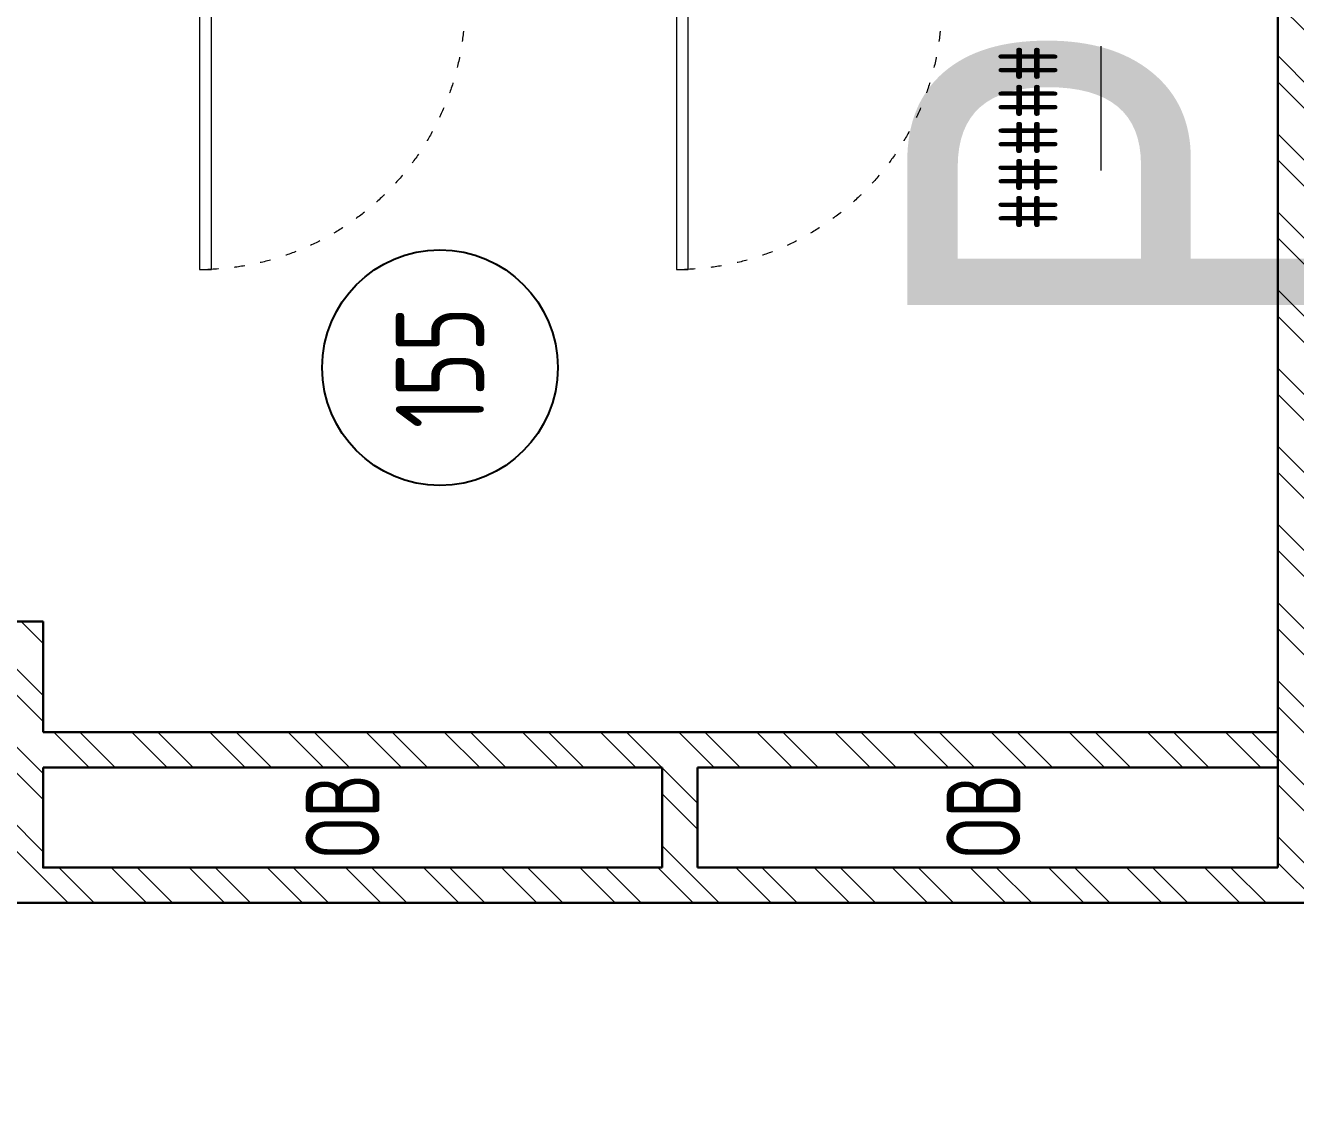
# Model space of a CAD drawing. Header units: millimetres. Extents: x -136099598 to 11807193, y 0 to 779331.
# Drawn here: x -136092490 to -136088178, y 221073 to 224717 of the extents above; entities that cross this region are included whole.
import ezdxf
from ezdxf import colors
from ezdxf.entities.mleader import LeaderData, LeaderLine
from ezdxf.enums import TextEntityAlignment as Align
from ezdxf.math import Vec2, Vec3

# ---------------------------------------------------------------- set-up
doc = ezdxf.new("R2018")
doc.units = ezdxf.units.MM
doc.header["$MEASUREMENT"] = 0
doc.linetypes.add('ACAD_ISO03W100', pattern=[30, 12, -18])
doc.layers.get('0').update_dxf_attribs({"color": 250, "lineweight": 9})
for name, color, linetype, lineweight in [('АР_Двери', 5, 'Continuous', 18), ('АР_Маркер экспликации', 239, 'Continuous', 13), ('АР_Номер помещения', 1, 'Continuous', 25), ('АР_Отметки', 250, 'Continuous', 15), ('АР_Перегородки кирпич', 244, 'Continuous', 30), ('АР_Перегородки_кирпич_Штрих', 244, 'Continuous', 5), ('АР_Помещения_площадь', 19, 'Continuous', 9)]:
    doc.layers.add(name, color=color, linetype=linetype, lineweight=lineweight)
doc.layers.add('АР_Названия помещений', color=124, linetype='Continuous', lineweight=5, plot=False)
doc.layers.add('АР_Отверстия', color=251, linetype='Continuous')
doc.styles.add('ICOCPEUR', font='isocpeur.ttf')
doc.styles.add('ISOCPEUR', font='isocpeur.ttf', dxfattribs={"width": 0.7})
doc.styles.get("Standard").update_dxf_attribs({"font": 'isocpeur.ttf'})

# ---------------------------------------------------------------- blocks, each defined once
blk = doc.blocks.new('*U7')
for points in [[(-55, -80), (-55, 0), (-115, 0), (-115, -40), (-100, -40), (-100, -80), (-55, -80)], [(0, 0), (0, -80), (-55, -80), (-55, 0), (0, 0)], [(-1100, -1.70530256582424e-13), (-1100, -80.00000000000017), (-1045, -80.00000000000017), (-1045, -1.70530256582424e-13), (-1100, -1.70530256582424e-13)], [(-1045, -80.00000000000017), (-1045, -1.70530256582424e-13), (-985, -1.70530256582424e-13), (-985, -40.00000000000017), (-1000, -40.00000000000017), (-1000, -80.00000000000017), (-1045, -80.00000000000017)]]:
    blk.add_lwpolyline(points)
blk.add_lwpolyline([(-100, -80), (-99.99999999999986, -980), (-139.9999999999999, -980), (-140, -80)], close=True)
at = {"linetype": 'ACAD_ISO03W100', "ltscale": 3}
blk.add_arc((-100, -80), 900.0000000000002, 180, 270, dxfattribs=at)
blk = doc.blocks.new('_DotSmall')
at = {"color": 0, "linetype": 'ByBlock', "const_width": 0.5}
blk.add_lwpolyline([(-0.0625, 0, 1), (0.0625, 0, 1)], format="xyb", close=True, dxfattribs=at)
blk = doc.blocks.new('*U48')
at = {"layer": 'АР_Номер помещения', "color": 7}
blk.add_circle((-225.8023141962801, -1892.305244860267), 400, dxfattribs=at)
at = {"layer": 'АР_Помещения_площадь', "color": 7}
blk.add_line((865.4307961315785, -4135.546756161373), (443.0824397500846, -4135.546756161373), dxfattribs=at)
at = {"color": 7, "style": 'ISOCPEUR', "width": 0.7, "flags": 1}
blk.add_attdef('КАТЕГОРИЯ', (-499.1655280450395, -2092.186355050572), '', height=250, dxfattribs=at)
at = {"layer": 'АР_Номер помещения', "color": 7, "style": 'ISOCPEUR', "width": 0.7}
blk.add_attdef('НОМЕР_ПОМЕЩЕНИЯ', text='', height=300, dxfattribs=at).set_placement((-225.8023141991905, -1892.305244860267), align=Align.MIDDLE_CENTER)
at = {"layer": 'АР_Помещения_площадь', "color": 7, "lineweight": 30, "width": 0.7, "flags": 104}
blk.add_attdef('ИМЯ_ПОМЕЩЕНИЯ', text='', height=100, dxfattribs=at).set_placement((157.6277002443094, 1217.141369806137), align=Align.MIDDLE_CENTER)
at = {"layer": 'АР_Помещения_площадь', "color": 7, "style": 'ISOCPEUR', "width": 0.7}
blk.add_attdef('ПЛОЩАДЬ_ПОМЕЩЕНИЯ', text='', height=200, dxfattribs=at).set_placement((870.3169541047641, -3889.041226194024), align=Align.MIDDLE_RIGHT)
blk = doc.blocks.new('A$C13decc58')
at = {"layer": 'АР_Перегородки_кирпич_Штрих', "ltscale": 100}
h = blk.add_hatch(dxfattribs=at)
h.set_pattern_fill('ANSI32', color=256, scale=500)
h.set_pattern_definition([(45, (-939486.717180345, 101324.7361426509), (-132.5825214724777, 132.5825214724777), []), (45, (-939398.328832845, 101324.7361426509), (-132.5825214724777, 132.5825214724777), [])])
h.paths.add_polyline_path([(27109.95249125434, 62939.65414995351), (27485.3831070216, 62939.65414995351), (27485.38310702171, 63958.29236259183), (27365.38310702171, 63958.29236259183), (27365.38310702171, 63059.65414995351), (26650.3831070216, 63059.65414995351), (26650.3831070216, 63958.29236259183), (26530.3831070216, 63958.29236259183), (26530.38310702171, 55128.27387107816), (26380.41575254293, 55128.26148862904), (26380.4256606586, 55008.26148833311), (26749.34679586001, 55008.26148882776), (26749.33649185221, 55128.29236237856), (26650.69707370322, 55128.28380642727), (26650.52025073575, 57936.09088296874), (28010.24071983411, 57936.08905841678), (28010.36879220113, 56683.76769915456), (28130.36761090084, 56683.76862671738), (28130.3783601106, 57936.10556972818), (31830.37065872049, 57936.13872088841), (31830.37727124925, 57936.08996173402), (33500.39894772423, 57936.11687847436), (33500.43596219912, 55128.26928142749), (33401.11958292802, 55128.26588595624), (33401.1216271983, 55008.2658859737), (35580.38310702192, 55008.26782155759), (35580.38106275164, 55128.29236257437), (33620.43596232164, 55128.26077296445), (33620.39984659018, 59789.99868521583), (33500.37450893226, 59789.99710331392), (33500.39905558017, 58056.08833311067), (33500.39444178535, 57927.93213527417), (33500.39444178535, 58627.92550267524), (33500.39444178535, 58627.92626330804), (33498.46704858239, 58056.08833311067), (31950.37059557601, 58056.08740268217), (31950.37059557601, 58627.92697025114), (31830.37059557601, 58627.92697025114), (31830.37059557601, 58056.11847479898), (30825.37685129885, 58056.11113377044), (30825.37685129885, 58627.92697025114), (30825.16847606725, 58627.92697025114), (30825.21692030854, 58056.09615289734), (29583.10118842614, 58056.09193878982), (29579.46787032182, 58627.92697025114), (29580.38310702171, 58627.92697025114), (29580.38388650972, 58056.09514433087), (28865.38148148192, 58056.08682736196), (28865.38070199391, 58627.92639409704), (28865.3807020027, 58627.92697025114), (28865.38148147313, 58056.0931763082), (28130.37907643654, 58056.08364612772), (28130.37829696611, 58627.92559418955), (28010.37829696611, 58627.92559419398), (28010.37829696611, 57716.39791162091), (28010.37829696611, 58627.9269702509), (28010.25081114625, 58056.0894640272), (26650.5107191306, 58056.08946402755), (26650.61858203285, 58627.92697025114), (33500.38982801291, 58627.92081464909), (33500.3882460637, 58747.92446512578), (29700.38310705192, 58747.91561606969), (29700.38310702171, 59789.99884481635), (29580.3802808972, 59789.99852549424), (29580.38310702686, 58747.9250315933), (26650.54009036242, 58747.92697025114), (26650.3831070216, 62939.65414995351), (26989.95249125434, 62939.65414995351), (26989.95249125434, 61738.02057575132), (26650.3831070216, 61738.02057575132), (26989.95249125434, 61738.02057575132), (26989.95249125434, 60837.99527987151), (26650.38310702171, 60837.99527987151), (26650.38310702171, 60717.99527987151), (26989.95249125434, 60717.99527987151), (26989.95249125434, 58747.92697025114), (27109.95249125434, 58747.92697025114)])
at = {"layer": 'АР_Перегородки кирпич', "linetype": 'Continuous', "ltscale": 100}
for points in [[(26530.38310702171, 55128.27387107816), (26530.38310702183, 63958.29236259183)], [(27485.38310702171, 63958.29236259183), (27485.3831070216, 62939.65414995351)], [(26989.95249125434, 62939.65414995351), (26650.3831070216, 62939.65414995351), (26650.38310702171, 61671.57403219235)], [(27485.3831070216, 62939.65414995351), (27109.95249125434, 62939.65414995351)], [(26650.38310702171, 61738.02057575132), (26650.38310702171, 60837.99527987151)], [(26650.38310702171, 60837.99527987151), (26989.95249125434, 60837.99527987151)], [(26650.38310702171, 60717.99527987151), (26650.38310702171, 58747.92697025114)], [(26989.95249125434, 60717.99527987151), (26650.38310702171, 60717.99527987151)], [(26650.38310702171, 58747.92697025114), (33500.38824603066, 58747.92697025114), (33500.37450893226, 59789.99710331392)], [(26650.38310702171, 58747.92697025114), (26989.95249125434, 58747.92697025114)], [(27109.95249125434, 58747.92697025114), (29580.38310700422, 58747.93354395567)]]:
    blk.add_lwpolyline(points, dxfattribs=at)
at = {"layer": 'АР_Перегородки кирпич', "ltscale": 100}
for points in [[(26989.95249125434, 62939.65414995351), (26989.95249125434, 61671.57403219235)], [(27109.95249125434, 62939.65414995351), (27109.95249125434, 58747.92697025114)], [(26989.95249125434, 61738.02057575132), (26989.95249125434, 60837.99527987151)], [(26989.95249125434, 60717.99527987151), (26989.95249125434, 58747.92697025114)]]:
    blk.add_lwpolyline(points, dxfattribs=at)
at = {"layer": 'АР_Двери', "xscale": -1, "rotation": 270}
for p in [(29660.38310702171, 62508.29236259195), (29660.38310702171, 60889.9986851553)]:
    blk.add_blockref('*U7', p, dxfattribs=at)
at = {"layer": 'АР_Маркер экспликации', "color": 7}
ref = blk.add_blockref('*U48', (28573.36742187306, 63484.65666040068), dxfattribs=at)
ref.add_attrib('НОМЕР_ПОМЕЩЕНИЯ', '155', dxfattribs={"layer": 'АР_Номер помещения', "color": 7, "height": 300, "style": 'ISOCPEUR', "width": 0.7}).set_placement((28347.56510767387, 61592.35141554042), align=Align.MIDDLE_CENTER)
lines = blk.add_mtext('\\W0.8000;Раздевальная', dxfattribs={"layer": 'АР_Названия помещений', "insert": (28421.79821800464, 60006.1099042393), "char_height": 1576.782207337004, "width": 926.9399707174232, "attachment_point": 1})
ref.add_attrib('ИМЯ_ПОМЕЩЕНИЯ', '', (28421.79821800464, 60006.1099042393), dxfattribs={"flags": 104}).embed_mtext(lines)
ref.add_attrib('ПЛОЩАДЬ_ПОМЕЩЕНИЯ', '#####', dxfattribs={"layer": 'АР_Помещения_площадь', "color": 7, "height": 200, "style": 'ISOCPEUR', "width": 0.7}).set_placement((29443.68437597782, 59595.61543420666), align=Align.MIDDLE_RIGHT)
at = {"layer": 'АР_Отверстия', "ltscale": 100, "char_height": 250, "attachment_point": 5, "line_spacing_factor": 0.7, "style": 'ICOCPEUR'}
for insert in [(26823.92521351413, 61922.95188697369), (26823.92521351413, 59747.6099042393)]:
    blk.add_mtext('\\A1;{\\W0.7;ОВ}', dxfattribs=dict(at, insert=insert))
at = {"layer": 'АР_Отметки'}
ml = blk.add_multileader_mtext('Standard', dxfattribs=at)
ml.set_content('-0,010', color=256, style='ISOCPEUR')
ml.set_leader_properties(color=256, linetype='Continuous', lineweight=-1)
ml.set_arrow_properties(name='DOTSMALL')
ml.build(insert=Vec2(0, 0))
ml.multileader.update_dxf_attribs({"has_text_frame": 1, "text_left_attachment_type": 4, "text_right_attachment_type": 4, "dogleg_length": 100, "arrow_head_size": 180})
ctx = ml.context
ctx.base_point, ctx.char_height, ctx.arrow_head_size, ctx.landing_gap_size, ctx.plane_origin = Vec3(37116.12529487745, 68979.61899858073, 2.299351988461806e-08), 250, 180, 50, Vec3(37034.73184502823, 67778.72147311713, 2.299351988461806e-08)
ctx.left_attachment, ctx.right_attachment = 4, 4
notes = []
notes.append((ctx, [(0, (0, 0, 0), (0, 0), (1, 0), 1, [])]))
ctx.mtext.insert, ctx.mtext.width, ctx.mtext.line_spacing_style, ctx.mtext.flow_direction = Vec3(37166.12529487745, 69379.61899858073, 2.299351988461806e-08), 852.6970314602484, 2, 5
ml = blk.add_multileader_mtext('Standard', dxfattribs=at)
ml.set_content('0,000', color=256, style='ISOCPEUR')
ml.set_leader_properties(color=256, linetype='Continuous', lineweight=-1)
ml.set_arrow_properties(name='DOTSMALL')
ml.build(insert=Vec2(0, 0))
ml.multileader.update_dxf_attribs({"has_text_frame": 1, "text_left_attachment_type": 4, "text_right_attachment_type": 4, "dogleg_length": 100, "arrow_head_size": 180})
ctx = ml.context
ctx.base_point, ctx.char_height, ctx.arrow_head_size, ctx.landing_gap_size, ctx.plane_origin = Vec3(36698.10734045901, 66870.89629536273, 1.149675994230903e-08), 250, 180, 50, Vec3(36616.7138906098, 65669.99876989913, 1.149675994230903e-08)
ctx.left_attachment, ctx.right_attachment = 4, 4
notes.append((ctx, [(0, (0, 0, 0), (0, 0), (1, 0), 1, [])]))
ctx.mtext.insert, ctx.mtext.width, ctx.mtext.line_spacing_style, ctx.mtext.flow_direction = Vec3(36748.10734045901, 67270.89629536273, 1.149675994230903e-08), 852.6970314602484, 2, 5
ml = blk.add_multileader_mtext('Standard', dxfattribs=at)
ml.set_content('+1,975', color=256, style='ISOCPEUR')
ml.set_leader_properties(color=256, linetype='Continuous', lineweight=-1)
ml.set_arrow_properties(name='DOTSMALL')
ml.build(insert=Vec2(0, 0))
ml.multileader.update_dxf_attribs({"has_text_frame": 1, "text_left_attachment_type": 4, "text_right_attachment_type": 4, "dogleg_length": 100, "arrow_head_size": 180})
ctx = ml.context
ctx.base_point, ctx.char_height, ctx.arrow_head_size, ctx.landing_gap_size, ctx.plane_origin = Vec3(41925.21950890985, 65726.83752085234, 1.149675994230903e-08), 250, 180, 50, Vec3(41843.82605906064, 64525.93999538873, 1.149675994230903e-08)
ctx.left_attachment, ctx.right_attachment = 4, 4
notes.append((ctx, [(0, (0, 0, 0), (0, 0), (1, 0), 1, [])]))
ctx.mtext.insert, ctx.mtext.width, ctx.mtext.line_spacing_style, ctx.mtext.flow_direction = Vec3(41975.21950890985, 66126.83752085234, 1.149675994230903e-08), 852.6970314602484, 2, 5
ml = blk.add_multileader_mtext('Standard', dxfattribs=at)
ml.set_content('-0,010', color=256, style='ISOCPEUR')
ml.set_leader_properties(color=256, linetype='Continuous', lineweight=-1)
ml.set_arrow_properties(name='DOTSMALL')
ml.build(insert=Vec2(0, 0))
ml.multileader.update_dxf_attribs({"has_text_frame": 1, "text_left_attachment_type": 4, "text_right_attachment_type": 4, "dogleg_length": 100, "arrow_head_size": 180})
ctx = ml.context
ctx.base_point, ctx.char_height, ctx.arrow_head_size, ctx.landing_gap_size, ctx.plane_origin = Vec3(28121.69119349617, 65416.34291859937, 1.149675994230903e-08), 250, 180, 50, Vec3(28040.29774364695, 64215.44539313577, 1.149675994230903e-08)
ctx.left_attachment, ctx.right_attachment = 4, 4
notes.append((ctx, [(0, (0, 0, 0), (0, 0), (1, 0), 1, [])]))
ctx.mtext.insert, ctx.mtext.width, ctx.mtext.line_spacing_style, ctx.mtext.flow_direction = Vec3(28171.69119349617, 65816.34291859937, 1.149675994230903e-08), 852.6970314602484, 2, 5
ml = blk.add_multileader_mtext('Standard', dxfattribs=at)
ml.set_content('0,000', color=256, style='ISOCPEUR')
ml.set_leader_properties(color=256, linetype='Continuous', lineweight=-1)
ml.set_arrow_properties(name='DOTSMALL')
ml.build(insert=Vec2(0, 0))
ml.multileader.update_dxf_attribs({"has_text_frame": 1, "text_left_attachment_type": 4, "text_right_attachment_type": 4, "dogleg_length": 100, "arrow_head_size": 180})
ctx = ml.context
ctx.base_point, ctx.char_height, ctx.arrow_head_size, ctx.landing_gap_size, ctx.plane_origin = Vec3(25651.61963318079, 65250.82964228594, 1.149675994230903e-08), 250, 180, 50, Vec3(25570.22618333157, 64049.93211682234, 1.149675994230903e-08)
ctx.left_attachment, ctx.right_attachment = 4, 4
notes.append((ctx, [(0, (0, 0, 0), (0, 0), (1, 0), 1, [])]))
ctx.mtext.insert, ctx.mtext.width, ctx.mtext.line_spacing_style, ctx.mtext.flow_direction = Vec3(25701.61963318079, 65650.82964228594, 1.149675994230903e-08), 852.6970314602484, 2, 5
ml = blk.add_multileader_mtext('Standard', dxfattribs=at)
ml.set_content('+1,975', color=256, style='ISOCPEUR')
ml.set_leader_properties(color=256, linetype='Continuous', lineweight=-1)
ml.set_arrow_properties(name='DOTSMALL')
ml.build(insert=Vec2(0, 0))
ml.multileader.update_dxf_attribs({"has_text_frame": 1, "text_left_attachment_type": 4, "text_right_attachment_type": 4, "dogleg_length": 100, "arrow_head_size": 180})
ctx = ml.context
ctx.base_point, ctx.char_height, ctx.arrow_head_size, ctx.landing_gap_size, ctx.plane_origin = Vec3(67184.22567741433, 63069.28110459947, 1.149675994230903e-08), 250, 180, 50, Vec3(67102.83222756512, 61868.38357913587, 1.149675994230903e-08)
ctx.left_attachment, ctx.right_attachment = 4, 4
notes.append((ctx, [(0, (0, 0, 0), (0, 0), (1, 0), 1, [])]))
ctx.mtext.insert, ctx.mtext.width, ctx.mtext.line_spacing_style, ctx.mtext.flow_direction = Vec3(67234.22567741433, 63469.28110459947, 1.149675994230903e-08), 852.6970314602484, 2, 5
for ctx, leaders in notes:
    for number, flags, end, landing, length, lines in leaders:
        leader = LeaderData()
        leader.index, (leader.has_last_leader_line, leader.has_dogleg_vector, leader.attachment_direction) = number, flags
        leader.last_leader_point, leader.dogleg_vector, leader.dogleg_length = Vec3(end), Vec3(landing), length
        for number, points, colour, breaks in lines:
            line = LeaderLine()
            line.index, line.vertices, line.color, line.breaks = number, Vec3.list(points), colors.encode_raw_color(colour), breaks
            leader.lines.append(line)
        ctx.leaders.append(leader)

msp = doc.modelspace()

# ---------------------------------------------------------------- block references
at = {"ltscale": 150, "rotation": 89.99999999999999}
msp.add_blockref('A$C13decc58', (-136029490.0077386, 195207.3540922937), dxfattribs=at)

doc.saveas('drawing.dxf')
